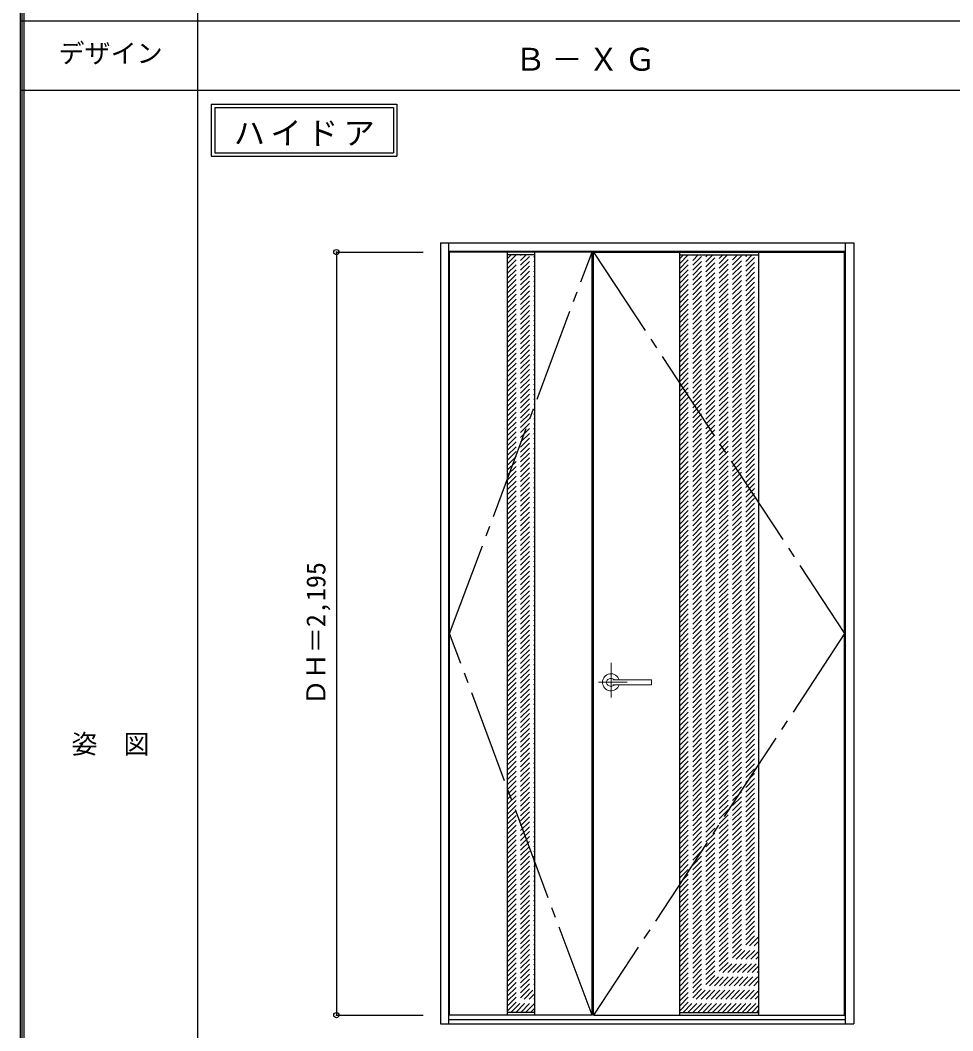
# Model space of a CAD drawing. Units: millimetres, scale not verified. Extents: x -6000 to 5700, y -4307 to 4175.
# Drawn here: x -6000 to -3316, y -2721 to 186 of the extents above; entities that cross this region are included whole.
import ezdxf
from ezdxf.enums import TextEntityAlignment as Align

# ---------------------------------------------------------------- set-up
doc = ezdxf.new("R2010")
doc.units = ezdxf.units.MM
doc.header["$LTSCALE"] = 30
doc.header["$PDMODE"] = 32
doc.header["$PDSIZE"] = 15
for name, pattern in [('CHAIN1', [8, 5, -1, 1, -1]), ('CHAIN2', [12, 9, -1, 1, -1]), ('DASHED1', [1.8, 1.2, -0.6])]:
    doc.linetypes.add(name, pattern=pattern)
for name, color, linetype in [('0-2_扉', 3, 'Continuous'), ('0-3_仕上げ', 7, 'Continuous'), ('0-4_枠', 3, 'Continuous'), ('0-7', 7, 'CHAIN2'), ('0-A_文字', 7, 'Continuous'), ('0-B_寸法', 7, 'Continuous'), ('0-C_ハッチ', 4, 'DASHED1'), ('F-1_枠', 6, 'Continuous'), ('F-A_文字', 7, 'Continuous')]:
    doc.layers.add(name, color=color, linetype=linetype)
doc.layers.add('0-5_レバー', color=7, linetype='Continuous', lineweight=18)
doc.styles.add('ＭＳ ゴシック', font='')
doc.styles.get('ＭＳ ゴシック').set_extended_font_data('MS Gothic')

msp = doc.modelspace()

# ---------------------------------------------------------------- linework, layer by layer
at = {"layer": '0-2_扉'}
for p, q in [((-4764, -2676.25), (-4764, -481.25)), ((-4354, -481.25), (-4764, -481.25)), ((-4354, -2676.25), (-4354, -481.25)), ((-4350, -2676.25), (-4350, -481.25)), ((-4350, -481.25), (-3627, -481.25)), ((-3627, -2676.25), (-3627, -481.25)), ((-4354, -2676.25), (-4764, -2676.25)), ((-4350, -2676.25), (-3627, -2676.25))]:
    msp.add_line(p, q, dxfattribs=at)
at = {"layer": '0-3_仕上げ', "color": 3}
for p, q in [((-4598, -481.25), (-4598, -2676.25)), ((-4520, -481.25), (-4520, -2676.25)), ((-4102.5, -481.25), (-4102.5, -2676.25)), ((-3874.5, -481.25), (-3874.5, -2676.25))]:
    msp.add_line(p, q, dxfattribs=at)
at = {"layer": '0-3_仕上げ'}
for p, q in [((-4520, -489.25), (-4598, -489.25)), ((-4102.5, -489.25), (-3874.5, -489.25)), ((-4520, -2668.25), (-4598, -2668.25)), ((-4102.5, -2668.25), (-3874.5, -2668.25))]:
    msp.add_line(p, q, dxfattribs=at)
at = {"layer": '0-4_枠'}
for p, q in [((-4790, -454.25), (-4790, -2701.25)), ((-4790, -454.25), (-3601, -454.25)), ((-4766, -2701.25), (-4766, -454.25)), ((-3625, -2701.25), (-3625, -454.25)), ((-3601, -454.25), (-3601, -2701.25)), ((-4766, -478.25), (-3625, -478.25)), ((-4790, -2701.25), (-3601, -2701.25)), ((-4766, -2689.25), (-3625, -2689.25))]:
    msp.add_line(p, q, dxfattribs=at)
at = {"layer": '0-5_レバー', "color": 4, "linetype": 'CHAIN1'}
for p, q in [((-4299.5, -1662.29), (-4299.5, -1762.14)), ((-4252.7, -1718.75), (-4335.72, -1718.75))]:
    msp.add_line(p, q, dxfattribs=at)
at = {"layer": '0-5_レバー'}
for q in [(-4182.5, -1713.26), (-4182.5, -1724.25)]:
    msp.add_line((-4182.5, -1718.75), q, dxfattribs=at)
for points in [[(-4289.54, -1711.76), (-4290.31, -1710.97), (-4292.28, -1709.6), (-4294.53, -1708.59), (-4296.96, -1707.96), (-4299.5, -1707.75), (-4302.04, -1707.96), (-4304.47, -1708.59), (-4306.72, -1709.6), (-4308.69, -1710.97), (-4310.31, -1712.64), (-4311.51, -1714.54), (-4312.25, -1716.6), (-4312.5, -1718.75), (-4312.25, -1720.9), (-4311.51, -1722.96), (-4310.31, -1724.86), (-4308.69, -1726.53), (-4306.72, -1727.9), (-4304.47, -1728.91), (-4302.04, -1729.54), (-4299.5, -1729.75), (-4296.96, -1729.54), (-4294.53, -1728.91), (-4292.28, -1727.9), (-4290.31, -1726.53), (-4289.54, -1725.74)], [(-4184, -1711.75), (-4193.73, -1711.75), (-4203.91, -1711.75), (-4213.51, -1711.75), (-4222.5, -1711.75), (-4230.91, -1711.75), (-4238.72, -1711.75), (-4245.54, -1711.75), (-4251.84, -1711.75), (-4257.61, -1711.75), (-4262.85, -1711.75), (-4267.64, -1711.75), (-4272.3, -1711.75), (-4276.5, -1711.75), (-4280.25, -1711.75), (-4282.25, -1711.75), (-4284.1, -1711.75), (-4286.11, -1711.76), (-4288.52, -1711.76), (-4290.01, -1711.76), (-4291.55, -1711.76), (-4293.07, -1711.76), (-4294.17, -1711.76), (-4294.63, -1711.76), (-4294.63, -1711.77)], [(-4184, -1711.75), (-4193.08, -1711.75), (-4193.48, -1711.75)], [(-4294.48, -1725.74), (-4294.35, -1725.74), (-4293.91, -1725.74), (-4293.19, -1725.74), (-4292.17, -1725.74), (-4290.91, -1725.74), (-4289.56, -1725.74), (-4286.7, -1725.74), (-4283.72, -1725.75), (-4280.7, -1725.75), (-4277.66, -1725.75), (-4274.59, -1725.75), (-4271.51, -1725.75), (-4267.51, -1725.75), (-4263.1, -1725.75), (-4258.13, -1725.75), (-4252.6, -1725.75), (-4246.51, -1725.75), (-4239.86, -1725.75), (-4232.65, -1725.75), (-4224.06, -1725.75), (-4214.8, -1725.75), (-4204.86, -1725.75), (-4194.25, -1725.75), (-4184, -1725.75)]]:
    msp.add_lwpolyline(points, dxfattribs=at)
for centre, radius, start, end in [((-4299.5, -1718.75), 24.55, 16.59952, 343.36736), ((-4184, -1713.25), 1.5, 0.00847, 89.9163), ((-4184, -1713.25), 1.5, 360, 90.17419), ((-4184, -1724.25), 1.5, 270.16419, 0), ((-4184, -1724.25), 1.5, 269.91059, 359.99153)]:
    msp.add_arc(centre, radius, start, end, dxfattribs=at)
at = {"layer": '0-7'}
for p, q in [((-4764, -1578.75), (-4354, -481.25)), ((-4350, -481.25), (-3627, -1578.75)), ((-4354, -2676.25), (-4764, -1578.75)), ((-3627, -1578.75), (-4350, -2676.25))]:
    msp.add_line(p, q, dxfattribs=at)
at = {"layer": '0-A_文字'}
for p, q in [((-5450, -55.5), (-5450, -205.5)), ((-5440, -65.5), (-4925.67, -65.5)), ((-4925.67, -65.5), (-4925.67, -195.5)), ((-5450, -205.5), (-4915.67, -205.5))]:
    msp.add_line(p, q, dxfattribs=at)
for points in [[(-5450, -55.5), (-4915.67, -55.5), (-4915.67, -205.5)], [(-5440, -65.5), (-5440, -195.5), (-4925.67, -195.5)]]:
    msp.add_lwpolyline(points, dxfattribs=at)
at = {"layer": '0-B_寸法', "color": 4}
for p, q in [((-5090, -481.25), (-5090, -2676.25)), ((-5090, -481.25), (-4840, -481.25)), ((-5090, -2676.25), (-4840, -2676.25))]:
    msp.add_line(p, q, dxfattribs=at)
at = {"layer": '0-B_寸法'}
for p in [(-5090, -481.25), (-5090, -2676.25)]:
    msp.add_point(p, dxfattribs=at)
at = {"layer": '0-C_ハッチ'}
for p, q in [((-4598, -500.67), (-4586.58, -489.25)), ((-4598, -557.24), (-4530.01, -489.25)), ((-4598, -528.95), (-4558.3, -489.25)), ((-4598, -543.1), (-4544.15, -489.25)), ((-4598, -514.81), (-4572.44, -489.25)), ((-4598, -571.38), (-4520, -493.38)), ((-4102.5, -500.7), (-4091.05, -489.25)), ((-4102.5, -712.83), (-3878.92, -489.25)), ((-4102.5, -698.69), (-3893.06, -489.25)), ((-4102.5, -627.98), (-3963.77, -489.25)), ((-4102.5, -684.55), (-3907.2, -489.25)), ((-4102.5, -670.41), (-3921.34, -489.25)), ((-4102.5, -656.26), (-3935.49, -489.25)), ((-4102.5, -642.12), (-3949.63, -489.25)), ((-4102.5, -557.27), (-4034.48, -489.25)), ((-4102.5, -613.84), (-3977.91, -489.25)), ((-4102.5, -599.7), (-3992.05, -489.25)), ((-4102.5, -585.55), (-4006.2, -489.25)), ((-4102.5, -571.41), (-4020.34, -489.25)), ((-4102.5, -543.13), (-4048.62, -489.25)), ((-4102.5, -528.99), (-4062.76, -489.25)), ((-4102.5, -514.84), (-4076.91, -489.25)), ((-4598, -585.52), (-4520, -507.52)), ((-4598, -599.66), (-4520, -521.66)), ((-4102.5, -726.98), (-3874.5, -498.98)), ((-4102.5, -741.12), (-3874.5, -513.12)), ((-4598, -613.81), (-4520, -535.81)), ((-4598, -627.95), (-4520, -549.95)), ((-4102.5, -755.26), (-3874.5, -527.26)), ((-4102.5, -769.4), (-3874.5, -541.4)), ((-4598, -642.09), (-4520, -564.09)), ((-4598, -656.23), (-4520, -578.23)), ((-4102.5, -783.54), (-3874.5, -555.54)), ((-4102.5, -797.69), (-3874.5, -569.69)), ((-4598, -670.38), (-4520, -592.38)), ((-4598, -684.52), (-4520, -606.52)), ((-4102.5, -811.83), (-3874.5, -583.83)), ((-4102.5, -825.97), (-3874.5, -597.97)), ((-4598, -698.66), (-4520, -620.66)), ((-4598, -712.8), (-4520, -634.8)), ((-4102.5, -840.11), (-3874.5, -612.11)), ((-4102.5, -854.25), (-3874.5, -626.25)), ((-4598, -726.94), (-4520, -648.94)), ((-4598, -741.09), (-4520, -663.09)), ((-4102.5, -868.4), (-3874.5, -640.4)), ((-4102.5, -882.54), (-3874.5, -654.54)), ((-4598, -755.23), (-4520, -677.23)), ((-4598, -769.37), (-4520, -691.37)), ((-4102.5, -896.68), (-3874.5, -668.68)), ((-4102.5, -910.82), (-3874.5, -682.82)), ((-4102.5, -924.97), (-3874.5, -696.97)), ((-4598, -783.51), (-4520, -705.51)), ((-4598, -797.65), (-4520, -719.65)), ((-4102.5, -939.11), (-3874.5, -711.11)), ((-4102.5, -953.25), (-3874.5, -725.25)), ((-4598, -811.8), (-4520, -733.8)), ((-4598, -825.94), (-4520, -747.94)), ((-4102.5, -967.39), (-3874.5, -739.39)), ((-4102.5, -981.53), (-3874.5, -753.53)), ((-4598, -840.08), (-4520, -762.08)), ((-4598, -854.22), (-4520, -776.22)), ((-4102.5, -995.68), (-3874.5, -767.68)), ((-4102.5, -1009.82), (-3874.5, -781.82)), ((-4598, -868.36), (-4520, -790.36)), ((-4598, -882.51), (-4520, -804.51)), ((-4102.5, -1023.96), (-3874.5, -795.96)), ((-4102.5, -1038.1), (-3874.5, -810.1)), ((-4598, -896.65), (-4520, -818.65)), ((-4598, -910.79), (-4520, -832.79)), ((-4102.5, -1052.24), (-3874.5, -824.24)), ((-4102.5, -1066.39), (-3874.5, -838.39)), ((-4598, -924.93), (-4520, -846.93)), ((-4598, -939.08), (-4520, -861.08)), ((-4102.5, -1080.53), (-3874.5, -852.53)), ((-4102.5, -1094.67), (-3874.5, -866.67)), ((-4598, -953.22), (-4520, -875.22)), ((-4598, -967.36), (-4520, -889.36)), ((-4102.5, -1108.81), (-3874.5, -880.81)), ((-4102.5, -1122.96), (-3874.5, -894.96)), ((-4598, -981.5), (-4520, -903.5)), ((-4598, -995.64), (-4520, -917.64)), ((-4102.5, -1137.1), (-3874.5, -909.1)), ((-4102.5, -1151.24), (-3874.5, -923.24)), ((-4598, -1009.79), (-4520, -931.79)), ((-4598, -1023.93), (-4520, -945.93)), ((-4102.5, -1165.38), (-3874.5, -937.38)), ((-4102.5, -1179.52), (-3874.5, -951.52)), ((-4598, -1038.07), (-4520, -960.07)), ((-4598, -1052.21), (-4520, -974.21)), ((-4598, -1066.35), (-4520, -988.35)), ((-4102.5, -1193.67), (-3874.5, -965.67)), ((-4102.5, -1207.81), (-3874.5, -979.81)), ((-4598, -1080.5), (-4520, -1002.5)), ((-4598, -1094.64), (-4520, -1016.64)), ((-4102.5, -1221.95), (-3874.5, -993.95)), ((-4102.5, -1236.09), (-3874.5, -1008.09)), ((-4598, -1108.78), (-4520, -1030.78)), ((-4598, -1122.92), (-4520, -1044.92)), ((-4102.5, -1250.23), (-3874.5, -1022.23)), ((-4102.5, -1264.38), (-3874.5, -1036.38)), ((-4598, -1137.07), (-4520, -1059.07)), ((-4598, -1151.21), (-4520, -1073.21)), ((-4102.5, -1278.52), (-3874.5, -1050.52)), ((-4102.5, -1292.66), (-3874.5, -1064.66)), ((-4598, -1165.35), (-4520, -1087.35)), ((-4598, -1179.49), (-4520, -1101.49)), ((-4102.5, -1306.8), (-3874.5, -1078.8)), ((-4102.5, -1320.95), (-3874.5, -1092.95)), ((-4598, -1193.63), (-4520, -1115.63)), ((-4598, -1207.78), (-4520, -1129.78)), ((-4102.5, -1335.09), (-3874.5, -1107.09)), ((-4102.5, -1349.23), (-3874.5, -1121.23)), ((-4598, -1221.92), (-4520, -1143.92)), ((-4598, -1236.06), (-4520, -1158.06)), ((-4102.5, -1363.37), (-3874.5, -1135.37)), ((-4102.5, -1377.51), (-3874.5, -1149.51)), ((-4598, -1250.2), (-4520, -1172.2)), ((-4598, -1264.34), (-4520, -1186.34)), ((-4102.5, -1391.66), (-3874.5, -1163.66)), ((-4102.5, -1405.8), (-3874.5, -1177.8)), ((-4102.5, -1419.94), (-3874.5, -1191.94)), ((-4598, -1278.49), (-4520, -1200.49)), ((-4598, -1292.63), (-4520, -1214.63)), ((-4102.5, -1434.08), (-3874.5, -1206.08)), ((-4102.5, -1448.22), (-3874.5, -1220.22)), ((-4598, -1306.77), (-4520, -1228.77)), ((-4598, -1320.91), (-4520, -1242.91)), ((-4102.5, -1462.37), (-3874.5, -1234.37)), ((-4102.5, -1476.51), (-3874.5, -1248.51)), ((-4598, -1335.06), (-4520, -1257.06)), ((-4598, -1349.2), (-4520, -1271.2)), ((-4102.5, -1490.65), (-3874.5, -1262.65)), ((-4102.5, -1504.79), (-3874.5, -1276.79)), ((-4598, -1363.34), (-4520, -1285.34)), ((-4598, -1377.48), (-4520, -1299.48)), ((-4102.5, -1518.94), (-3874.5, -1290.94)), ((-4102.5, -1533.08), (-3874.5, -1305.08)), ((-4598, -1391.62), (-4520, -1313.62)), ((-4598, -1405.77), (-4520, -1327.77)), ((-4102.5, -1547.22), (-3874.5, -1319.22)), ((-4102.5, -1561.36), (-3874.5, -1333.36)), ((-4598, -1419.91), (-4520, -1341.91)), ((-4598, -1434.05), (-4520, -1356.05)), ((-4102.5, -1575.5), (-3874.5, -1347.5)), ((-4102.5, -1589.65), (-3874.5, -1361.65)), ((-4598, -1448.19), (-4520, -1370.19)), ((-4598, -1462.33), (-4520, -1384.33)), ((-4102.5, -1603.79), (-3874.5, -1375.79)), ((-4102.5, -1617.93), (-3874.5, -1389.93)), ((-4598, -1476.48), (-4520, -1398.48)), ((-4598, -1490.62), (-4520, -1412.62)), ((-4102.5, -1632.07), (-3874.5, -1404.07)), ((-4102.5, -1646.21), (-3874.5, -1418.21)), ((-4598, -1504.76), (-4520, -1426.76)), ((-4598, -1518.9), (-4520, -1440.9)), ((-4102.5, -1660.36), (-3874.5, -1432.36)), ((-4102.5, -1674.5), (-3874.5, -1446.5)), ((-4598, -1533.05), (-4520, -1455.05)), ((-4598, -1547.19), (-4520, -1469.19)), ((-4102.5, -1688.64), (-3874.5, -1460.64)), ((-4102.5, -1702.78), (-3874.5, -1474.78)), ((-4598, -1561.33), (-4520, -1483.33)), ((-4598, -1575.47), (-4520, -1497.47)), ((-4598, -1589.61), (-4520, -1511.61)), ((-4102.5, -1716.92), (-3874.5, -1488.92)), ((-4102.5, -1731.07), (-3874.5, -1503.07)), ((-4598, -1603.76), (-4520, -1525.76)), ((-4598, -1617.9), (-4520, -1539.9)), ((-4102.5, -1745.21), (-3874.5, -1517.21)), ((-4102.5, -1759.35), (-3874.5, -1531.35)), ((-4598, -1632.04), (-4520, -1554.04)), ((-4598, -1646.18), (-4520, -1568.18)), ((-4102.5, -1773.49), (-3874.5, -1545.49)), ((-4102.5, -1787.64), (-3874.5, -1559.64)), ((-4598, -1660.32), (-4520, -1582.32)), ((-4598, -1674.47), (-4520, -1596.47)), ((-4102.5, -1801.78), (-3874.5, -1573.78)), ((-4102.5, -1815.92), (-3874.5, -1587.92)), ((-4598, -1688.61), (-4520, -1610.61)), ((-4598, -1702.75), (-4520, -1624.75)), ((-4102.5, -1830.06), (-3874.5, -1602.06)), ((-4102.5, -1844.2), (-3874.5, -1616.2)), ((-4598, -1716.89), (-4520, -1638.89)), ((-4598, -1731.04), (-4520, -1653.04)), ((-4102.5, -1858.35), (-3874.5, -1630.35)), ((-4102.5, -1872.49), (-3874.5, -1644.49)), ((-4598, -1745.18), (-4520, -1667.18)), ((-4598, -1759.32), (-4520, -1681.32)), ((-4102.5, -1886.63), (-3874.5, -1658.63)), ((-4102.5, -1900.77), (-3874.5, -1672.77)), ((-4598, -1773.46), (-4520, -1695.46)), ((-4598, -1787.6), (-4520, -1709.6)), ((-4102.5, -1914.91), (-3874.5, -1686.91)), ((-4102.5, -1929.06), (-3874.5, -1701.06)), ((-4102.5, -1943.2), (-3874.5, -1715.2)), ((-4598, -1801.75), (-4520, -1723.75)), ((-4598, -1815.89), (-4520, -1737.89)), ((-4102.5, -1957.34), (-3874.5, -1729.34)), ((-4102.5, -1971.48), (-3874.5, -1743.48)), ((-4598, -1830.03), (-4520, -1752.03)), ((-4598, -1844.17), (-4520, -1766.17)), ((-4102.5, -1985.63), (-3874.5, -1757.63)), ((-4102.5, -1999.77), (-3874.5, -1771.77)), ((-4598, -1858.31), (-4520, -1780.31)), ((-4598, -1872.46), (-4520, -1794.46)), ((-4102.5, -2013.91), (-3874.5, -1785.91)), ((-4102.5, -2028.05), (-3874.5, -1800.05)), ((-4598, -1886.6), (-4520, -1808.6)), ((-4598, -1900.74), (-4520, -1822.74)), ((-4102.5, -2042.19), (-3874.5, -1814.19)), ((-4102.5, -2056.34), (-3874.5, -1828.34)), ((-4598, -1914.88), (-4520, -1836.88)), ((-4598, -1929.03), (-4520, -1851.03)), ((-4102.5, -2070.48), (-3874.5, -1842.48)), ((-4102.5, -2084.62), (-3874.5, -1856.62)), ((-4598, -1943.17), (-4520, -1865.17)), ((-4598, -1957.31), (-4520, -1879.31)), ((-4102.5, -2098.76), (-3874.5, -1870.76)), ((-4102.5, -2112.9), (-3874.5, -1884.9)), ((-4598, -1971.45), (-4520, -1893.45)), ((-4598, -1985.59), (-4520, -1907.59)), ((-4102.5, -2127.05), (-3874.5, -1899.05)), ((-4102.5, -2141.19), (-3874.5, -1913.19)), ((-4598, -1999.74), (-4520, -1921.74)), ((-4598, -2013.88), (-4520, -1935.88)), ((-4102.5, -2155.33), (-3874.5, -1927.33)), ((-4102.5, -2169.47), (-3874.5, -1941.47)), ((-4598, -2028.02), (-4520, -1950.02)), ((-4598, -2042.16), (-4520, -1964.16)), ((-4102.5, -2183.62), (-3874.5, -1955.62)), ((-4102.5, -2197.76), (-3874.5, -1969.76)), ((-4598, -2056.3), (-4520, -1978.3)), ((-4598, -2070.45), (-4520, -1992.45)), ((-4102.5, -2211.9), (-3874.5, -1983.9)), ((-4102.5, -2226.04), (-3874.5, -1998.04)), ((-4598, -2084.59), (-4520, -2006.59)), ((-4598, -2098.73), (-4520, -2020.73)), ((-4598, -2112.87), (-4520, -2034.87)), ((-4102.5, -2240.18), (-3874.5, -2012.18)), ((-4102.5, -2254.33), (-3874.5, -2026.33)), ((-4598, -2127.02), (-4520, -2049.02)), ((-4598, -2141.16), (-4520, -2063.16)), ((-4102.5, -2268.47), (-3874.5, -2040.47)), ((-4102.5, -2282.61), (-3874.5, -2054.61)), ((-4598, -2155.3), (-4520, -2077.3)), ((-4598, -2169.44), (-4520, -2091.44)), ((-4102.5, -2296.75), (-3874.5, -2068.75)), ((-4102.5, -2310.89), (-3874.5, -2082.89)), ((-4598, -2183.58), (-4520, -2105.58)), ((-4598, -2197.73), (-4520, -2119.73)), ((-4102.5, -2325.04), (-3874.5, -2097.04)), ((-4102.5, -2339.18), (-3874.5, -2111.18)), ((-4598, -2211.87), (-4520, -2133.87)), ((-4598, -2226.01), (-4520, -2148.01)), ((-4102.5, -2353.32), (-3874.5, -2125.32)), ((-4102.5, -2367.46), (-3874.5, -2139.46)), ((-4598, -2240.15), (-4520, -2162.15)), ((-4598, -2254.29), (-4520, -2176.29)), ((-4102.5, -2381.61), (-3874.5, -2153.61)), ((-4102.5, -2395.75), (-3874.5, -2167.75)), ((-4598, -2268.44), (-4520, -2190.44)), ((-4598, -2282.58), (-4520, -2204.58)), ((-4102.5, -2409.89), (-3874.5, -2181.89)), ((-4102.5, -2424.03), (-3874.5, -2196.03)), ((-4598, -2296.72), (-4520, -2218.72)), ((-4598, -2310.86), (-4520, -2232.86)), ((-4102.5, -2438.17), (-3874.5, -2210.17)), ((-4102.5, -2452.32), (-3874.5, -2224.32)), ((-4102.5, -2466.46), (-3874.5, -2238.46)), ((-4598, -2325), (-4520, -2247)), ((-4598, -2339.15), (-4520, -2261.15)), ((-4102.5, -2480.6), (-3874.5, -2252.6)), ((-4102.5, -2494.74), (-3874.5, -2266.74)), ((-4598, -2353.29), (-4520, -2275.29)), ((-4598, -2367.43), (-4520, -2289.43)), ((-4102.5, -2508.88), (-3874.5, -2280.88)), ((-4102.5, -2523.03), (-3874.5, -2295.03)), ((-4598, -2381.57), (-4520, -2303.57)), ((-4598, -2395.72), (-4520, -2317.72)), ((-4102.5, -2537.17), (-3874.5, -2309.17)), ((-4102.5, -2551.31), (-3874.5, -2323.31)), ((-4598, -2409.86), (-4520, -2331.86)), ((-4598, -2424), (-4520, -2346)), ((-4102.5, -2565.45), (-3874.5, -2337.45)), ((-4102.5, -2579.6), (-3874.5, -2351.6)), ((-4598, -2438.14), (-4520, -2360.14)), ((-4598, -2452.28), (-4520, -2374.28)), ((-4102.5, -2593.74), (-3874.5, -2365.74)), ((-4102.5, -2607.88), (-3874.5, -2379.88)), ((-4598, -2466.43), (-4520, -2388.43)), ((-4598, -2480.57), (-4520, -2402.57)), ((-4102.5, -2622.02), (-3874.5, -2394.02)), ((-4102.5, -2636.16), (-3874.5, -2408.16)), ((-4598, -2494.71), (-4520, -2416.71)), ((-4598, -2508.85), (-4520, -2430.85)), ((-4102.5, -2650.31), (-3874.5, -2422.31)), ((-4102.5, -2664.45), (-3874.5, -2436.45)), ((-4598, -2522.99), (-4520, -2444.99)), ((-4598, -2537.14), (-4520, -2459.14)), ((-4092.16, -2668.25), (-3874.5, -2450.59)), ((-4078.02, -2668.25), (-3874.5, -2464.73)), ((-4598, -2551.28), (-4520, -2473.28)), ((-4598, -2565.42), (-4520, -2487.42)), ((-4063.88, -2668.25), (-3874.5, -2478.87)), ((-4049.73, -2668.25), (-3874.5, -2493.02)), ((-4598, -2579.56), (-4520, -2501.56)), ((-4598, -2593.71), (-4520, -2515.71)), ((-4035.59, -2668.25), (-3874.5, -2507.16)), ((-4021.45, -2668.25), (-3874.5, -2521.3)), ((-4598, -2607.85), (-4520, -2529.85)), ((-4598, -2621.99), (-4520, -2543.99)), ((-4598, -2636.13), (-4520, -2558.13)), ((-4007.31, -2668.25), (-3874.5, -2535.44)), ((-3993.16, -2668.25), (-3874.5, -2549.59)), ((-4598, -2650.27), (-4520, -2572.27)), ((-4598, -2664.42), (-4520, -2586.42)), ((-3979.02, -2668.25), (-3874.5, -2563.73)), ((-3964.88, -2668.25), (-3874.5, -2577.87)), ((-4587.69, -2668.25), (-4520, -2600.56)), ((-4573.55, -2668.25), (-4520, -2614.7)), ((-3950.74, -2668.25), (-3874.5, -2592.01)), ((-3936.6, -2668.25), (-3874.5, -2606.15)), ((-4559.41, -2668.25), (-4520, -2628.84)), ((-4545.27, -2668.25), (-4520, -2642.98)), ((-3922.45, -2668.25), (-3874.5, -2620.3)), ((-3908.31, -2668.25), (-3874.5, -2634.44)), ((-4531.12, -2668.25), (-4520, -2657.13)), ((-3894.17, -2668.25), (-3874.5, -2648.58)), ((-3880.03, -2668.25), (-3874.5, -2662.72))]:
    msp.add_line(p, q, dxfattribs=at)
at = {"layer": 'F-1_枠'}
for p, q in [((-6000, 4175), (-6000, -4205)), ((-5995, 4175), (-5995, -4205)), ((-5990, 4175), (-5990, -4205)), ((-5490, 4175), (-5490, -3790)), ((-6000, 184.5), (5700, 184.5)), ((-6000, -15.5), (5700, -15.5))]:
    msp.add_line(p, q, dxfattribs=at)

# ---------------------------------------------------------------- texts
at = {"layer": '0-A_文字', "char_height": 65.98, "attachment_point": 7, "style": 'ＭＳ ゴシック'}
for s, insert in [('\\T1.17;Ｂ－ＸＧ', (-4576.7, 39.5)), ('\\T1.17;ハイドア', (-5385.34, -175.5))]:
    msp.add_mtext(s, dxfattribs=dict(at, insert=insert))
at = {"layer": '0-B_寸法', "style": 'ＭＳ ゴシック'}
msp.add_text('ＤＨ＝2,195', height=54.99, rotation=90, dxfattribs=at).set_placement((-5105, -1785), align=Align.BOTTOM_LEFT)
at = {"layer": 'F-A_文字', "style": 'ＭＳ ゴシック'}
for s, p in [('デザイン', (-5890, 47)), ('姿\u3000図', (-5852.5, -1940.25))]:
    msp.add_text(s, height=54.99, dxfattribs=at).set_placement(p, align=Align.BOTTOM_LEFT)

doc.saveas('drawing.dxf')
